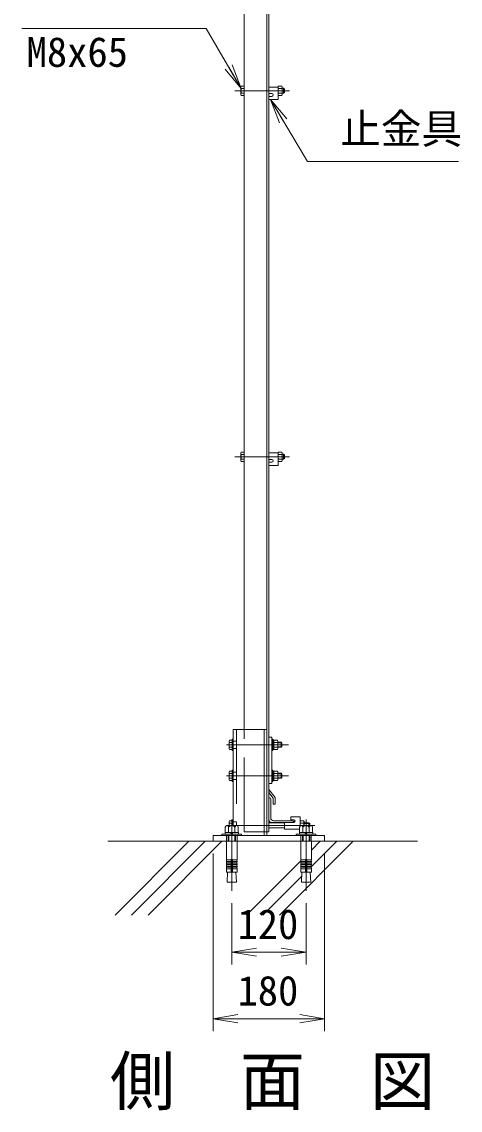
# Model space of a CAD drawing. Units: millimetres, scale not verified. Extents: x -4200 to 4200, y -2970 to 2970.
# Drawn here: x -119 to 589, y -247 to 1508 of the extents above; entities that cross this region are included whole.
import ezdxf
from ezdxf.enums import TextEntityAlignment as Align

# ---------------------------------------------------------------- set-up
doc = ezdxf.new("R2010")
doc.units = ezdxf.units.MM
doc.header["$LTSCALE"] = 20
doc.linetypes.add('DASHED', pattern=[7.5, 6, -1.5])
doc.linetypes.add('USER1', pattern=[50.8, 31.75, -6.35, 6.35, -6.35])
for name, color, linetype, lineweight in [('0-1_D-STR1', 1, 'Continuous', 18), ('0-3_D-BMK', 2, 'USER1', 13), ('0-4_D-STR-DIM', 7, 'Continuous', 9), ('0-5_D-STR3', 3, 'Continuous', 13), ('0-6_D-STR-TXT', 7, 'Continuous', 9), ('0-7_0', 7, 'Continuous', 9), ('0-A_D-DCR-HCH', 7, 'Continuous', 9), ('0-C_D-STR4', 7, 'Continuous', 9)]:
    doc.layers.add(name, color=color, linetype=linetype, lineweight=lineweight)
doc.layers.add('0-8_D-TTL-TXT', color=7, linetype='Continuous')
doc.styles.add('ＭＳ ゴシック', font='')
doc.styles.get('ＭＳ ゴシック').set_extended_font_data('MS Gothic')

# ---------------------------------------------------------------- blocks, each defined once
blk = doc.blocks.new('_Open')
at = {"layer": '0-7_0'}
blk.add_line((-20, 3.33), (0, 0), dxfattribs=at)
blk.add_lwpolyline([(-20, -3.33), (0, 0), (-20, 0)], dxfattribs=at)

msp = doc.modelspace()

# ---------------------------------------------------------------- linework, layer by layer
at = {"layer": '0-1_D-STR1'}
for p, q in [((240.32, 366.45), (240.32, 2055.32)), ((276.82, 201.45), (276.82, 2047.23)), ((280.32, 201.45), (280.32, 2046.45)), ((290.32, 257.19), (280.32, 269.69)), ((281.32, 256.45), (280.32, 256.45)), ((280.32, 221.45), (280.32, 256.45)), ((283.32, 223.95), (283.32, 254.45)), ((287.32, 246.19), (287.32, 256.06)), ((287.32, 246.19), (290.32, 246.19)), ((290.32, 246.19), (290.32, 257.19)), ((320.32, 216.45), (285.32, 216.45)), ((318.32, 219.45), (287.82, 219.45)), ((320.32, 217.45), (320.32, 216.45)), ((276.82, 201.45), (280.32, 201.45))]:
    msp.add_line(p, q, dxfattribs=at)
at = {"layer": '0-1_D-STR1', "linetype": 'DASHED'}
for p, q in [((240.32, 201.45), (240.32, 366.45)), ((276.82, 201.45), (240.32, 201.45))]:
    msp.add_line(p, q, dxfattribs=at)
at = {"layer": '0-1_D-STR1'}
msp.add_lwpolyline([(287.32, 256.06), (280.32, 265.11), (280.32, 269.69)], dxfattribs=at)
for centre, radius, start, end in [((281.32, 254.45), 2, 0, 90), ((285.32, 221.45), 5, 180, 270), ((287.82, 223.95), 4.5, 180, 270), ((318.32, 217.45), 2, 0, 90)]:
    msp.add_arc(centre, radius, start, end, dxfattribs=at)
at = {"layer": '0-3_D-BMK'}
for p, q in [((313.32, 1396.45), (225.32, 1396.45)), ((313.32, 806.45), (225.32, 806.45)), ((311.96, 341.95), (211.96, 341.95)), ((311.96, 291.95), (211.96, 291.95)), ((220.32, 221.36), (220.32, 106.36)), ((354.55, 211.95), (225.32, 211.95)), ((354.55, 211.95), (225.32, 211.95)), ((340.32, 221.36), (340.32, 106.36))]:
    msp.add_line(p, q, dxfattribs=at)
at = {"layer": '0-4_D-STR-DIM'}
for p, q in [((190.32, 166.45), (190.32, -119.69)), ((370.32, 166.45), (370.32, -119.69)), ((220.32, 86.36), (220.32, -12.51)), ((340.32, 86.36), (340.32, -12.51)), ((260.32, 7.49), (300.32, 7.49)), ((230.32, -99.69), (330.32, -99.69))]:
    msp.add_line(p, q, dxfattribs=at)
at = {"layer": '0-5_D-STR3'}
for p, q in [((235.02, 1402.75), (235.72, 1403.96)), ((235.02, 1402.75), (235.02, 1390.15)), ((235.02, 1390.15), (235.72, 1388.95)), ((240.32, 1403.96), (235.72, 1403.96)), ((240.32, 1400.21), (235.72, 1400.21)), ((240.32, 1392.7), (235.72, 1392.7)), ((240.32, 1388.95), (235.72, 1388.95)), ((240.32, 1403.96), (240.32, 1388.95)), ((295.32, 1402.45), (280.32, 1402.45)), ((285.07, 1391.95), (280.32, 1391.95)), ((280.32, 1387.45), (280.32, 1382.45)), ((285.07, 1387.45), (280.32, 1387.45)), ((295.32, 1403.96), (301.1, 1403.96)), ((295.32, 1388.95), (295.32, 1403.96)), ((295.32, 1402.45), (295.32, 1382.45)), ((295.32, 1400.21), (301.1, 1400.21)), ((295.32, 1392.7), (301.1, 1392.7)), ((295.32, 1388.95), (301.1, 1388.95)), ((301.1, 1403.96), (301.82, 1402.7)), ((301.1, 1388.95), (301.82, 1390.2)), ((301.82, 1390.2), (301.82, 1402.7)), ((301.82, 1400.45), (304.12, 1400.45)), ((301.82, 1392.45), (304.12, 1392.45)), ((304.12, 1400.45), (305.32, 1399.25)), ((304.12, 1400.45), (304.12, 1392.45)), ((304.12, 1392.45), (305.32, 1393.65)), ((305.32, 1399.25), (305.32, 1393.65)), ((295.32, 1382.45), (280.32, 1382.45)), ((235.02, 812.75), (235.72, 813.96)), ((235.02, 812.75), (235.02, 800.15)), ((240.32, 813.96), (235.72, 813.96)), ((240.32, 810.21), (235.72, 810.21)), ((240.32, 813.96), (240.32, 798.95)), ((295.32, 812.45), (280.32, 812.45)), ((295.32, 798.95), (295.32, 813.96)), ((295.32, 812.45), (295.32, 792.45)), ((295.32, 810.21), (301.1, 810.21)), ((301.82, 800.2), (301.82, 812.7)), ((301.82, 810.45), (304.12, 810.45)), ((304.12, 810.45), (305.32, 809.25)), ((305.32, 809.25), (305.32, 803.65)), ((235.02, 800.15), (235.72, 798.95)), ((240.32, 802.7), (235.72, 802.7)), ((240.32, 798.95), (235.72, 798.95)), ((285.07, 801.95), (280.32, 801.95)), ((285.07, 797.45), (280.32, 797.45)), ((280.32, 797.45), (280.32, 792.45)), ((295.32, 792.45), (280.32, 792.45)), ((295.32, 802.7), (301.1, 802.7)), ((301.82, 802.45), (304.12, 802.45)), ((222.82, 211.55), (222.82, 366.45)), ((222.82, 366.45), (276.82, 366.45)), ((272.82, 195.45), (272.82, 366.45)), ((276.82, 195.45), (276.82, 366.45)), ((215.92, 348.25), (216.62, 349.46)), ((215.92, 335.65), (215.92, 348.25)), ((215.92, 335.65), (216.62, 334.45)), ((221.22, 349.46), (216.62, 349.46)), ((221.22, 345.7), (216.62, 345.7)), ((221.22, 338.2), (216.62, 338.2)), ((221.22, 334.45), (216.62, 334.45)), ((221.22, 350.95), (222.82, 350.95)), ((221.22, 334.45), (221.22, 349.46)), ((222.82, 350.95), (222.82, 332.95)), ((284.82, 350.95), (286.42, 350.95)), ((286.42, 350.95), (286.42, 332.95)), ((288.42, 334.45), (288.42, 349.46)), ((288.42, 345.7), (294.2, 345.7)), ((288.42, 338.2), (294.2, 338.2)), ((294.92, 335.7), (294.92, 348.2)), ((294.92, 345.95), (300.02, 345.95)), ((294.92, 345.2), (300.77, 345.2)), ((294.92, 338.7), (300.77, 338.7)), ((294.92, 337.95), (300.02, 337.95)), ((300.02, 345.95), (301.22, 344.75)), ((300.02, 345.95), (300.02, 337.95)), ((300.02, 337.95), (301.22, 339.15)), ((301.22, 344.75), (301.22, 339.15)), ((215.92, 298.25), (216.62, 299.46)), ((221.22, 299.46), (216.62, 299.46)), ((221.22, 300.95), (222.82, 300.95)), ((221.22, 284.45), (221.22, 299.46)), ((222.82, 300.95), (222.82, 282.95)), ((284.82, 300.95), (286.42, 300.95)), ((286.42, 300.95), (286.42, 282.95)), ((288.42, 284.45), (288.42, 299.46)), ((215.92, 285.65), (215.92, 298.25)), ((215.92, 285.65), (216.62, 284.45)), ((221.22, 295.7), (216.62, 295.7)), ((221.22, 288.2), (216.62, 288.2)), ((221.22, 284.45), (216.62, 284.45)), ((288.42, 295.7), (294.2, 295.7)), ((288.42, 288.2), (294.2, 288.2)), ((294.92, 285.7), (294.92, 298.2)), ((294.92, 295.95), (300.02, 295.95)), ((294.92, 295.2), (300.77, 295.2)), ((294.92, 288.7), (300.77, 288.7)), ((294.92, 287.95), (300.02, 287.95)), ((300.02, 295.95), (301.22, 294.75)), ((300.02, 295.95), (300.02, 287.95)), ((300.02, 287.95), (301.22, 289.15)), ((301.22, 294.75), (301.22, 289.15)), ((215.92, 218.25), (216.62, 219.46)), ((215.92, 211.55), (215.92, 218.25)), ((221.22, 219.46), (216.62, 219.46)), ((221.22, 215.71), (216.62, 215.71)), ((221.22, 220.95), (221.22, 211.55)), ((221.22, 220.95), (222.82, 220.95)), ((221.22, 211.55), (221.22, 219.46)), ((222.82, 220.95), (222.82, 211.55)), ((280.32, 215.95), (305.57, 215.95)), ((320.32, 216.45), (305.57, 216.45)), ((320.32, 216.45), (305.57, 216.45)), ((305.57, 205.95), (305.57, 216.45)), ((320.32, 216.45), (305.57, 216.45)), ((320.32, 216.45), (305.57, 216.45)), ((330.57, 225.95), (315.57, 225.95)), ((315.57, 220.95), (315.57, 225.95)), ((320.32, 220.95), (315.57, 220.95)), ((330.57, 210.67), (330.57, 225.95)), ((330.57, 215.71), (336.35, 215.71)), ((337.07, 211.55), (337.07, 218.2)), ((337.07, 215.95), (345.02, 215.95)), ((337.07, 215.2), (345.77, 215.2)), ((345.02, 215.95), (346.22, 214.75)), ((345.02, 215.95), (345.02, 211.55)), ((346.22, 214.75), (346.22, 211.55)), ((280.32, 207.95), (305.57, 207.95)), ((329.93, 205.95), (305.57, 205.95)), ((228.97, 186.45), (211.67, 186.45))]:
    msp.add_line(p, q, dxfattribs=at)
at = {"layer": '0-5_D-STR3', "linetype": 'DASHED'}
for p, q in [((227.82, 366.45), (227.82, 211.54)), ((227.82, 347.95), (222.82, 347.95)), ((227.82, 335.95), (222.82, 335.95)), ((227.82, 297.95), (222.82, 297.95)), ((227.82, 285.95), (222.82, 285.95)), ((227.82, 217.95), (222.82, 217.95)), ((211.82, 186.45), (211.82, 195.45)), ((228.83, 186.45), (228.83, 195.45)), ((331.81, 186.45), (331.81, 195.45)), ((348.82, 186.45), (348.82, 195.45))]:
    msp.add_line(p, q, dxfattribs=at)
at = {"layer": '0-5_D-STR3', "lineweight": 18}
for p, q in [((212.53, 211.55), (228.12, 211.55)), ((348.12, 211.55), (332.53, 211.55)), ((334.32, 211.55), (346.32, 211.55)), ((204.32, 195.45), (204.32, 197.75)), ((204.32, 197.75), (236.32, 197.75)), ((236.32, 195.45), (204.32, 195.45)), ((209.57, 200.75), (231.07, 200.75)), ((209.57, 197.75), (209.57, 200.75)), ((231.07, 197.75), (209.57, 197.75)), ((209.93, 200.75), (209.93, 209.05)), ((230.71, 200.75), (209.93, 200.75)), ((214.32, 186.45), (214.32, 195.45)), ((215.12, 200.75), (215.12, 209.05)), ((215.4, 186.45), (215.4, 195.45)), ((218.82, 197.75), (219.62, 200.75)), ((221.82, 200.75), (221.02, 197.75)), ((225.24, 186.45), (225.24, 195.45)), ((225.52, 200.75), (225.52, 209.05)), ((226.32, 195.45), (226.32, 186.45)), ((230.71, 209.05), (230.71, 200.75)), ((231.07, 200.75), (231.07, 197.75)), ((236.32, 197.75), (236.32, 195.45)), ((324.32, 197.75), (324.32, 195.45)), ((356.32, 197.75), (324.32, 197.75)), ((324.32, 195.45), (356.32, 195.45)), ((351.07, 200.75), (329.57, 200.75)), ((329.57, 200.75), (329.57, 197.75)), ((329.57, 197.75), (351.07, 197.75)), ((329.93, 209.05), (329.93, 200.75)), ((329.93, 200.75), (350.71, 200.75)), ((334.32, 195.45), (334.32, 186.45)), ((335.12, 200.75), (335.12, 209.05)), ((335.4, 186.45), (335.4, 195.45)), ((338.82, 200.75), (339.62, 197.75)), ((341.82, 197.75), (341.02, 200.75)), ((345.24, 186.45), (345.24, 195.45)), ((345.52, 200.75), (345.52, 209.05)), ((346.32, 186.45), (346.32, 195.45)), ((350.71, 200.75), (350.71, 209.05)), ((351.07, 197.75), (351.07, 200.75)), ((356.32, 195.45), (356.32, 197.75)), ((211.67, 186.45), (211.67, 156.42)), ((228.97, 186.45), (228.97, 156.42)), ((331.67, 186.45), (331.67, 156.42)), ((348.97, 186.45), (348.97, 156.42)), ((219.32, 156.42), (211.67, 156.42)), ((211.67, 153.92), (212.11, 156.38)), ((211.67, 153.92), (219.32, 153.92)), ((211.67, 153.92), (211.67, 152.42)), ((211.67, 152.42), (219.32, 152.42)), ((211.67, 149.92), (212.11, 152.38)), ((211.67, 149.92), (219.32, 149.92)), ((211.67, 149.92), (211.67, 148.42)), ((211.67, 148.42), (219.32, 148.42)), ((211.67, 145.92), (212.11, 148.38)), ((211.67, 145.92), (219.32, 145.92)), ((211.67, 145.92), (211.67, 144.42)), ((211.67, 144.42), (219.32, 144.42)), ((211.67, 141.95), (212.11, 144.42)), ((211.67, 141.95), (219.32, 141.95)), ((211.67, 141.95), (211.67, 136.45)), ((219.32, 156.42), (219.32, 136.45)), ((221.32, 156.42), (221.32, 136.45)), ((221.32, 156.42), (228.97, 156.42)), ((228.97, 153.92), (221.32, 153.92)), ((228.97, 152.42), (221.32, 152.42)), ((228.97, 149.92), (221.32, 149.92)), ((228.97, 148.42), (221.32, 148.42)), ((228.97, 145.92), (221.32, 145.92)), ((228.97, 144.42), (221.32, 144.42)), ((228.97, 141.95), (221.32, 141.95)), ((228.97, 153.92), (228.54, 156.38)), ((228.97, 149.92), (228.54, 152.38)), ((228.97, 145.92), (228.54, 148.38)), ((228.97, 141.95), (228.54, 144.42)), ((228.97, 153.92), (228.97, 152.42)), ((228.97, 149.92), (228.97, 148.42)), ((228.97, 145.92), (228.97, 144.42)), ((228.97, 141.95), (228.97, 136.45)), ((339.32, 156.42), (331.67, 156.42)), ((331.67, 153.92), (332.11, 156.38)), ((331.67, 153.92), (339.32, 153.92)), ((331.67, 153.92), (331.67, 152.42)), ((331.67, 152.42), (339.32, 152.42)), ((331.67, 149.92), (332.11, 152.38)), ((331.67, 149.92), (339.32, 149.92)), ((331.67, 149.92), (331.67, 148.42)), ((331.67, 148.42), (339.32, 148.42)), ((331.67, 145.92), (332.11, 148.38)), ((331.67, 145.92), (339.32, 145.92)), ((331.67, 145.92), (331.67, 144.42)), ((331.67, 141.95), (332.11, 144.42)), ((331.67, 144.42), (339.32, 144.42)), ((331.67, 141.95), (339.32, 141.95)), ((331.67, 141.95), (331.67, 136.45)), ((339.32, 156.42), (339.32, 136.45)), ((341.32, 156.42), (348.97, 156.42)), ((341.32, 156.42), (341.32, 136.45)), ((348.97, 153.92), (341.32, 153.92)), ((348.97, 152.42), (341.32, 152.42)), ((348.97, 149.92), (341.32, 149.92)), ((348.97, 148.42), (341.32, 148.42)), ((348.97, 145.92), (341.32, 145.92)), ((348.97, 144.42), (341.32, 144.42)), ((348.97, 141.95), (341.32, 141.95)), ((348.97, 153.92), (348.54, 156.38)), ((348.97, 149.92), (348.54, 152.38)), ((348.97, 145.92), (348.54, 148.38)), ((348.97, 141.95), (348.54, 144.42)), ((348.97, 153.92), (348.97, 152.42)), ((348.97, 149.92), (348.97, 148.42)), ((348.97, 145.92), (348.97, 144.42)), ((348.97, 141.95), (348.97, 136.45)), ((228.97, 136.45), (211.67, 136.45)), ((213.66, 136.45), (212.74, 120.35)), ((226.99, 136.45), (227.9, 120.35)), ((331.67, 136.45), (348.97, 136.45)), ((333.66, 136.45), (332.74, 120.35)), ((346.99, 136.45), (347.9, 120.35)), ((212.74, 120.35), (227.9, 120.35)), ((347.9, 120.35), (332.74, 120.35))]:
    msp.add_line(p, q, dxfattribs=at)
at = {"layer": '0-5_D-STR3'}
for points in [[(295.32, 813.96), (301.1, 813.96), (301.82, 812.7)], [(304.12, 810.45), (304.12, 802.45), (305.32, 803.65)], [(295.32, 798.95), (301.1, 798.95), (301.82, 800.2)], [(221.22, 350.95), (221.22, 332.95), (222.82, 332.95)], [(284.82, 350.95), (284.82, 332.95), (286.42, 332.95)], [(288.42, 349.46), (294.2, 349.46), (294.92, 348.2)], [(288.42, 334.45), (294.2, 334.45), (294.92, 335.7)], [(221.22, 300.95), (221.22, 282.95), (222.82, 282.95)], [(284.82, 300.95), (284.82, 282.95), (286.42, 282.95)], [(288.42, 299.46), (294.2, 299.46), (294.92, 298.2)], [(288.42, 284.45), (294.2, 284.45), (294.92, 285.7)], [(330.57, 219.46), (336.35, 219.46), (337.07, 218.2)]]:
    msp.add_lwpolyline(points, dxfattribs=at)
for points in [[(280.32, 354.45), (284.82, 354.45), (284.82, 279.45), (280.32, 279.45)], [(288.42, 349.65), (286.42, 349.65), (286.42, 334.25), (288.42, 334.25)], [(288.42, 299.65), (286.42, 299.65), (286.42, 284.25), (288.42, 284.25)], [(190.32, 186.45), (370.32, 186.45), (370.32, 195.45), (190.32, 195.45)]]:
    msp.add_lwpolyline(points, close=True, dxfattribs=at)
for centre, radius, start, end in [((238.46, 1402.08), 3.32, 145.61585, 214.38415), ((247.56, 1396.45), 12.42, 162.4121, 197.5879), ((238.46, 1390.82), 3.32, 145.61585, 214.38415), ((285.07, 1389.7), 2.25, 270, 90), ((298.35, 1402.08), 3.32, 325.61586, 34.38414), ((298.35, 1390.82), 3.32, 325.61585, 34.38416), ((289.26, 1396.45), 12.42, 342.4121, 17.5879), ((238.46, 812.08), 3.32, 145.61585, 214.38415), ((247.56, 806.45), 12.42, 162.4121, 197.5879), ((298.35, 812.08), 3.32, 325.61586, 34.38414), ((289.26, 806.45), 12.42, 342.4121, 17.5879), ((238.46, 800.82), 3.32, 145.61585, 214.38415), ((285.07, 799.7), 2.25, 270, 90), ((298.35, 800.82), 3.32, 325.61585, 34.38416), ((219.36, 347.58), 3.32, 145.61585, 214.38415), ((228.46, 341.95), 12.42, 162.4121, 197.5879), ((219.36, 336.32), 3.32, 145.61585, 214.38415), ((291.45, 347.58), 3.32, 325.61586, 34.38414), ((291.45, 336.32), 3.32, 325.61585, 34.38416), ((282.36, 341.95), 12.42, 342.4121, 17.5879), ((219.36, 297.58), 3.32, 145.61585, 214.38415), ((291.45, 297.58), 3.32, 325.61586, 34.38414), ((228.46, 291.95), 12.42, 162.4121, 197.5879), ((219.36, 286.32), 3.32, 145.61585, 214.38415), ((291.45, 286.32), 3.32, 325.61585, 34.38416), ((282.36, 291.95), 12.42, 342.4121, 17.5879), ((219.36, 217.58), 3.32, 145.61585, 214.38415), ((228.46, 211.95), 12.42, 162.4121, 181.84567), ((320.32, 218.7), 2.25, 270, 90), ((333.6, 217.58), 3.32, 325.61586, 34.38414), ((324.51, 211.95), 12.42, 358.15433, 17.5879)]:
    msp.add_arc(centre, radius, start, end, dxfattribs=at)
at = {"layer": '0-5_D-STR3', "lineweight": 18}
for centre, radius, start, end in [((212.53, 208.95), 2.6, 2.20423, 177.79577), ((220.32, 204.9), 6.65, 38.61324, 141.38676), ((228.12, 208.95), 2.6, 2.20423, 177.79577), ((332.53, 208.95), 2.6, 2.20423, 177.79577), ((340.32, 204.9), 6.65, 38.61324, 141.38676), ((348.12, 208.95), 2.6, 2.20423, 177.79577), ((220.32, 156.42), 1, 0, 180), ((340.32, 156.42), 1, 0, 180)]:
    msp.add_arc(centre, radius, start, end, dxfattribs=at)
at = {"layer": '0-6_D-STR-TXT'}
for points in [[(-118.74, 1496.83), (179.07, 1496.83), (234.68, 1401.93)], [(586.55, 1282.48), (342.74, 1282.48), (283.86, 1380.67)]]:
    msp.add_lwpolyline(points, dxfattribs=at)
at = {"layer": '0-A_D-DCR-HCH'}
for p, q in [((32.09, 67.39), (151.16, 186.45)), ((58.61, 67.39), (177.67, 186.45)), ((85.13, 67.39), (204.19, 186.45)), ((297.26, 67.39), (416.32, 186.45)), ((348.97, 145.62), (389.8, 186.45)), ((348.97, 172.14), (363.29, 186.45)), ((244.23, 67.39), (331.87, 155.03)), ((270.74, 67.39), (333.29, 129.93))]:
    msp.add_line(p, q, dxfattribs=at)
at = {"layer": '0-C_D-STR4'}
for p, q in [((20.45, 186.45), (520.45, 186.45)), ((360.32, 186.45), (280.32, 186.45))]:
    msp.add_line(p, q, dxfattribs=at)

# ---------------------------------------------------------------- block references
at = {"layer": '0-4_D-STR-DIM', "xscale": 2, "yscale": 2, "rotation": 180}
for p in [(220.32, 7.49), (190.32, -99.69)]:
    msp.add_blockref('_Open', p, dxfattribs=at)
at = {"layer": '0-4_D-STR-DIM', "xscale": 2, "yscale": 2}
for p in [(340.32, 7.49), (370.32, -99.69)]:
    msp.add_blockref('_Open', p, dxfattribs=at)
at = {"layer": '0-6_D-STR-TXT', "xscale": 2, "yscale": 2}
for p, rotation in [((235.69, 1400.21), 300.37182), ((282.83, 1382.38), 120.94796)]:
    msp.add_blockref('_Open', p, dxfattribs=dict(at, rotation=rotation))

# ---------------------------------------------------------------- texts
at = {"layer": '0-4_D-STR-DIM', "style": 'ＭＳ ゴシック'}
for s, p in [('120', (229.67, 14.24)), ('180', (229.67, -92.94))]:
    msp.add_text(s, height=48.09, dxfattribs=at).set_placement(p, align=Align.BOTTOM_LEFT)
at = {"layer": '0-6_D-STR-TXT', "style": 'ＭＳ ゴシック'}
for s, p in [('M8x65', (-110.83, 1420.63)), ('止金具', (395.44, 1296.71))]:
    msp.add_text(s, height=48.09, dxfattribs=at).set_placement(p, align=Align.BOTTOM_LEFT)
at = {"layer": '0-8_D-TTL-TXT', "style": 'ＭＳ ゴシック'}
msp.add_text('側\u3000面\u3000図', height=76.98, dxfattribs=at).set_placement((23.63, -261.92), align=Align.BOTTOM_LEFT)
msp.add_text('側\u3000面\u3000図', height=76.98, dxfattribs=at).set_placement((23.63, -261.92), align=Align.BOTTOM_LEFT)

doc.saveas('drawing.dxf')
